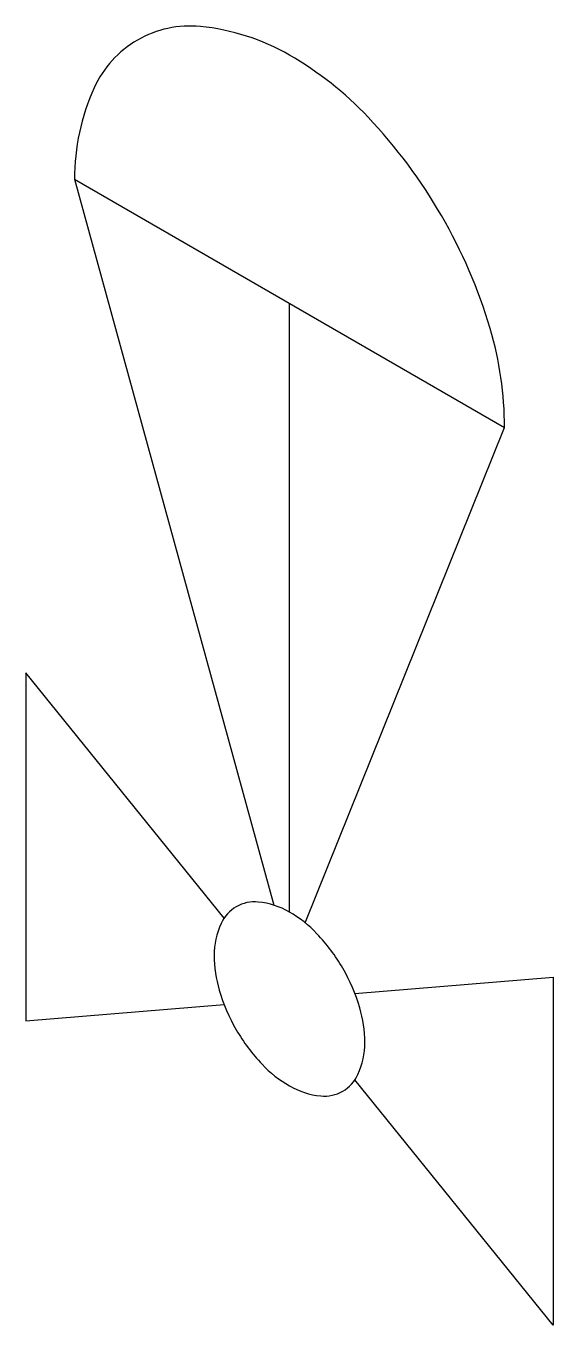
# Model space of a CAD drawing. Header units: millimetres. Extents: x -9990.815 to -9990.512, y -22.66 to -21.913.
import ezdxf

# ---------------------------------------------------------------- set-up
doc = ezdxf.new("R2010")
doc.units = ezdxf.units.MM
doc.layers.add('Tub_iso_válvulas', color=2, linetype='Continuous')

msp = doc.modelspace()

# ---------------------------------------------------------------- linework, layer by layer
at = {"layer": 'Tub_iso_válvulas'}
for p, q in [((-9990.78691, -22.00101), (-9990.67219, -22.41847)), ((-9990.78691, -22.00101), (-9990.53958, -22.1438)), ((-9990.65426, -22.42857), (-9990.53958, -22.1438)), ((-9990.70084, -22.42589), (-9990.8148, -22.2849)), ((-9990.8148, -22.2849), (-9990.8148, -22.4849)), ((-9990.62564, -22.4693), (-9990.51169, -22.4599)), ((-9990.51169, -22.4599), (-9990.51169, -22.6599)), ((-9990.8148, -22.4849), (-9990.70085, -22.47551)), ((-9990.51169, -22.6599), (-9990.62564, -22.51892))]:
    msp.add_line(p, q, dxfattribs=at)
at = {"layer": 'Tub_iso_válvulas', "color": 1}
msp.add_line((-9990.66324, -22.4224), (-9990.66324, -22.0724), dxfattribs=at)
at = {"layer": 'Tub_iso_válvulas'}
msp.add_lwpolyline([(-9990.53958, -22.1438, 0.072341), (-9990.54786, -22.08687, 0.058752), (-9990.5758, -22.02192, 0.058752), (-9990.61808, -21.96525, 0.072341), (-9990.66324, -21.92961, 0.106617), (-9990.71447, -21.91314, 0.156851), (-9990.75069, -21.92095, 0.156851), (-9990.77556, -21.94841, 0.106617), (-9990.78691, -22.00101, 0.072341)], format="xyb", dxfattribs=at)
msp.add_lwpolyline([(-9990.69386, -22.49008, 0.058752), (-9990.67906, -22.50993, 0.072341), (-9990.66324, -22.5224, 0.106617), (-9990.64531, -22.52817, 0.156851), (-9990.63263, -22.52544, 0.156851), (-9990.62392, -22.51582, 0.106617), (-9990.61994, -22.4974, 0.072341), (-9990.62284, -22.47747, 0.058752), (-9990.63263, -22.45473, 0.058752), (-9990.64743, -22.43488, 0.072341), (-9990.66324, -22.4224, 0.106617), (-9990.68118, -22.41664, 0.156851), (-9990.69386, -22.41937, 0.156851), (-9990.70257, -22.42899, 0.106617), (-9990.70655, -22.4474, 0.072341), (-9990.70365, -22.46734, 0.058752)], format="xyb", close=True, dxfattribs=at)

doc.saveas('drawing.dxf')
